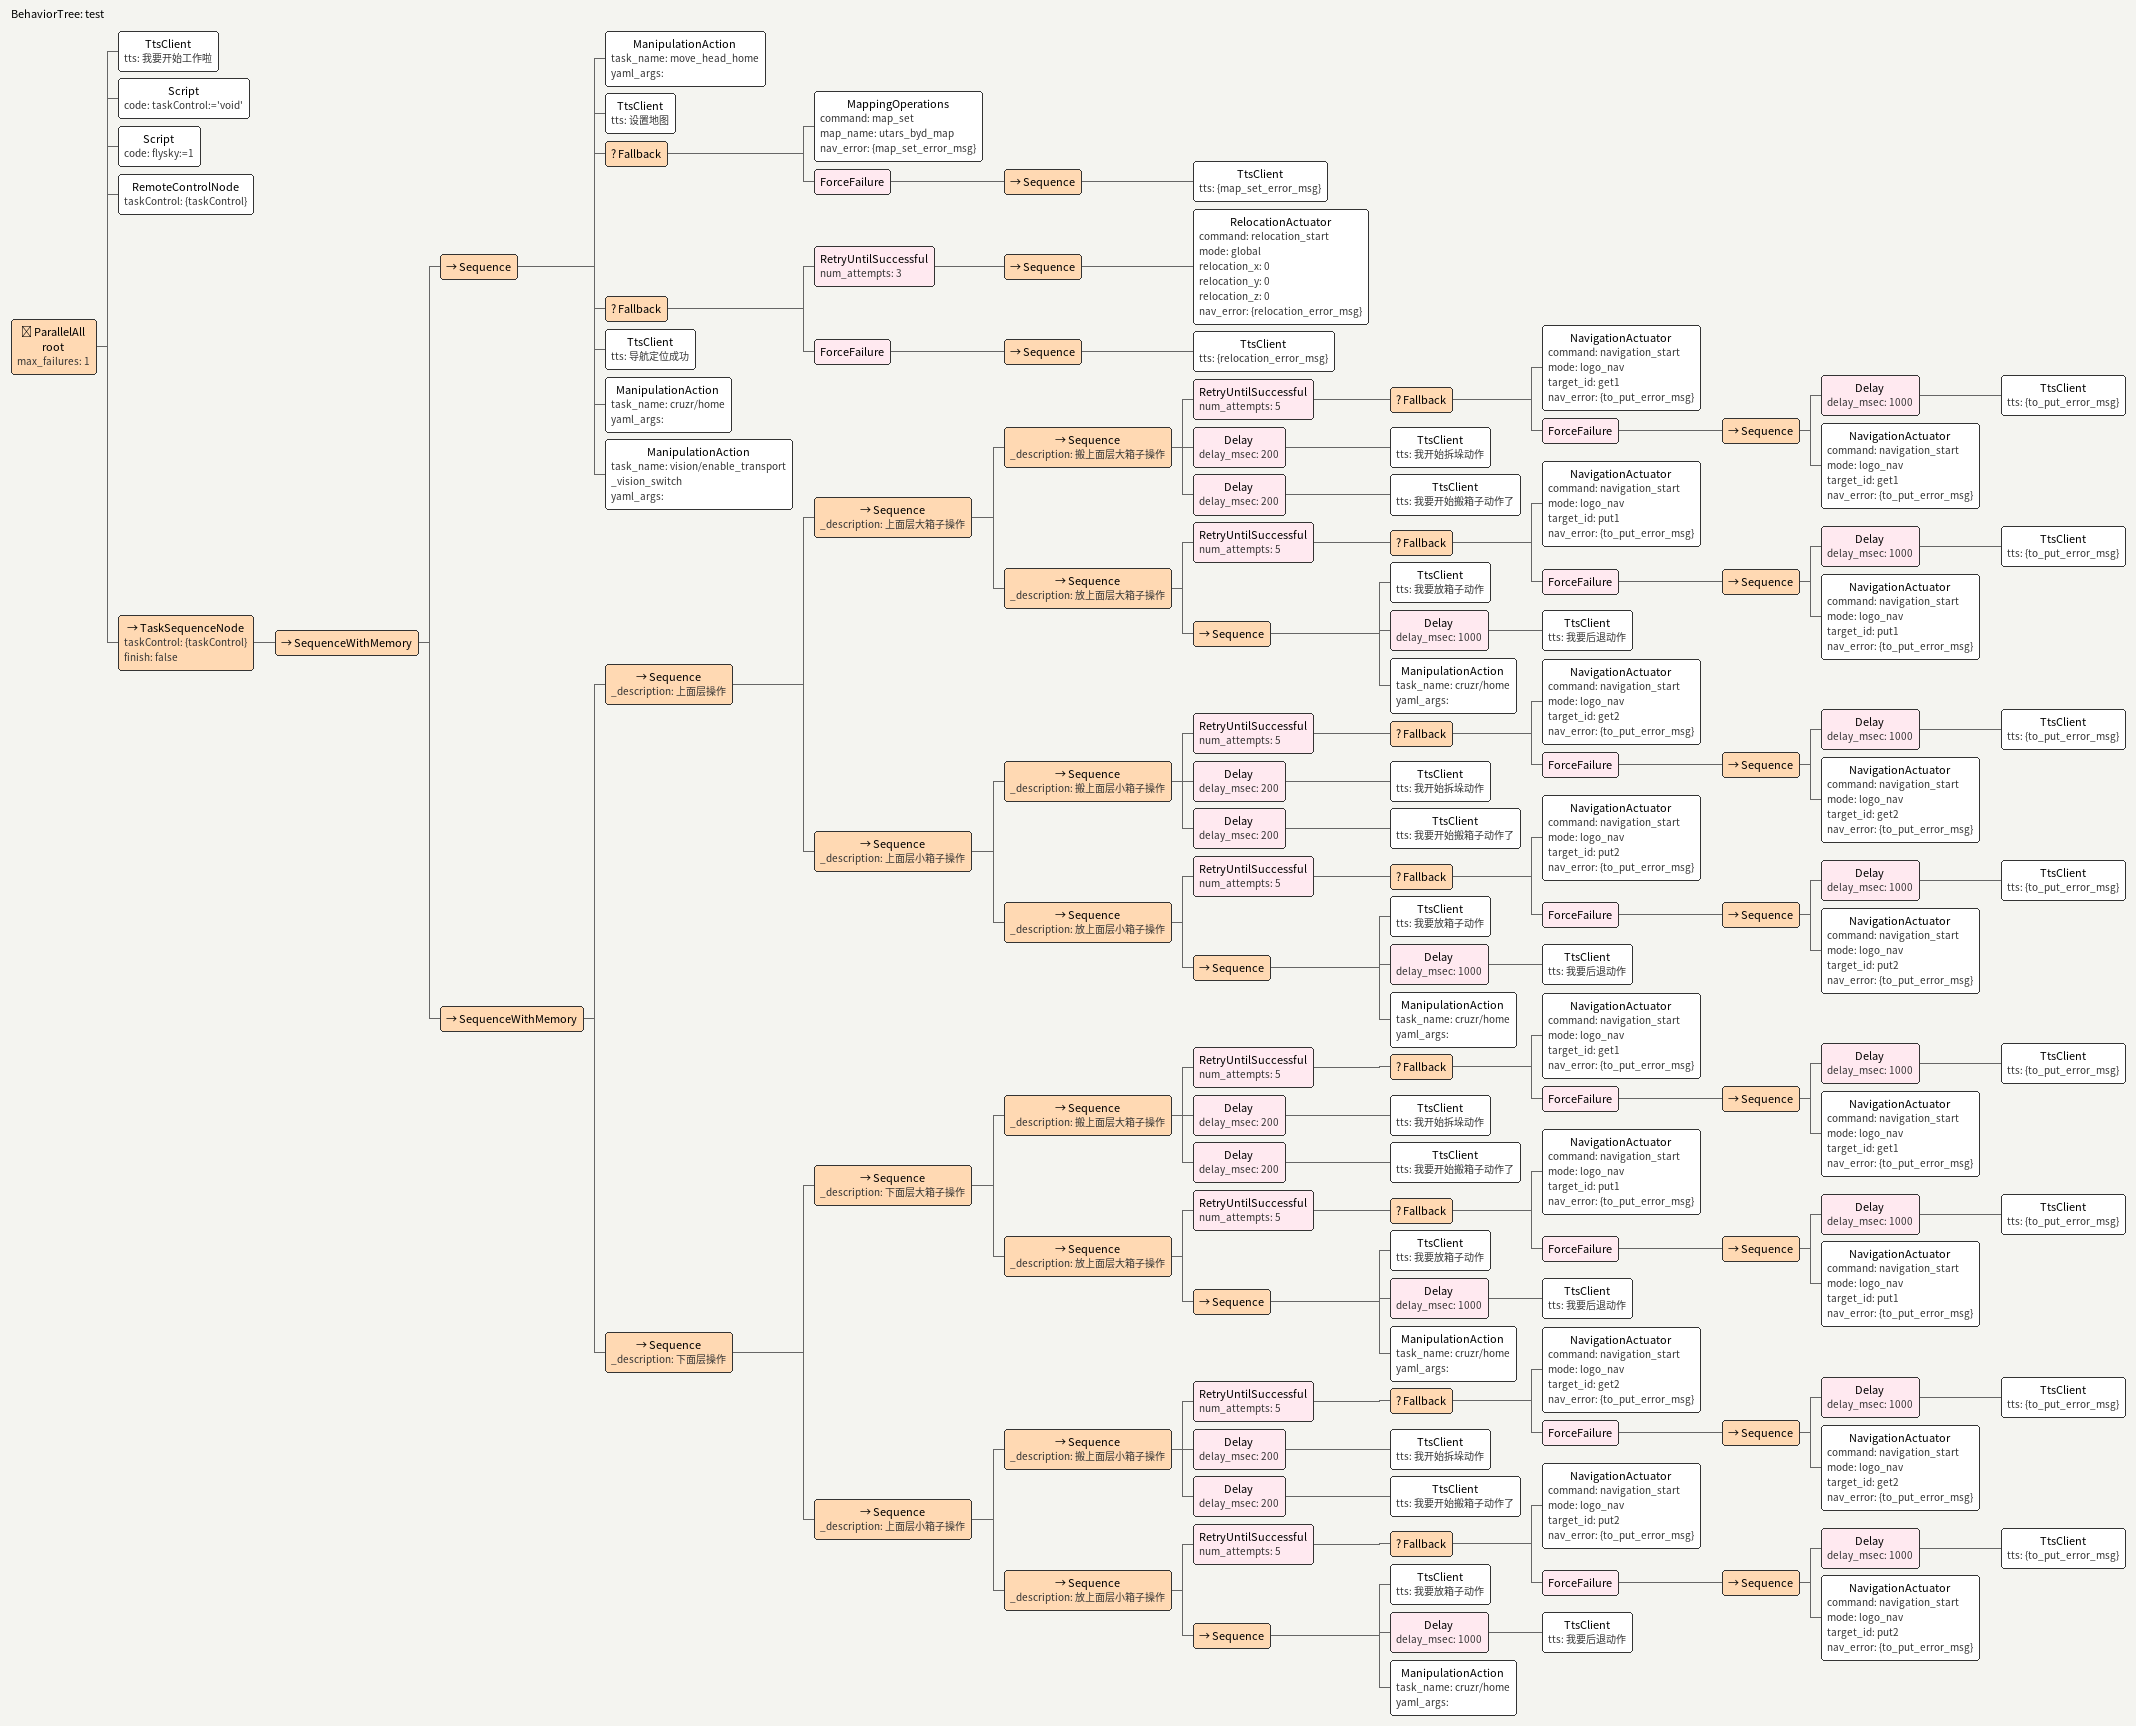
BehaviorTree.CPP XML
<?xml version="1.0" encoding="UTF-8"?>
<root BTCPP_format="4"
      main_tree_to_execute="test">
  <BehaviorTree ID="test">
    <ParallelAll name="root"
                 max_failures="1">
      <TtsClient tts="我要开始工作啦"/>
      <Script code=" taskControl:=&apos;void&apos;"/>
      <Script code=" flysky:=1"/>
      <RemoteControlNode taskControl="{taskControl}"/>
      <TaskSequenceNode taskControl="{taskControl}"
                        finish="false">
        <SequenceWithMemory>
          <Sequence>
            <ManipulationAction task_name="move_head_home"
                                yaml_args=""/>
            <TtsClient tts="设置地图"/>
            <Fallback>
              <MappingOperations command="map_set"
                                 map_name="utars_byd_map"
                                 nav_error="{map_set_error_msg}"/>
              <ForceFailure>
                <Sequence>
                  <TtsClient tts="{map_set_error_msg}"/>
                </Sequence>
              </ForceFailure>
            </Fallback>
            <Fallback>
              <RetryUntilSuccessful num_attempts="3">
                <Sequence>
                  <RelocationActuator command="relocation_start"
                                      mode="global"
                                      relocation_x="0"
                                      relocation_y="0"
                                      relocation_z="0"
                                      nav_error="{relocation_error_msg}"/>
                </Sequence>
              </RetryUntilSuccessful>
              <ForceFailure>
                <Sequence>
                  <TtsClient tts="{relocation_error_msg}"/>
                </Sequence>
              </ForceFailure>
            </Fallback>
            <TtsClient tts="导航定位成功"/>
            <ManipulationAction task_name="cruzr/home"
                                yaml_args=""/>
            <ManipulationAction task_name="vision/enable_transport_vision_switch"
                                yaml_args=""/>
          </Sequence>
          <SequenceWithMemory>
            <Sequence _description="上面层操作">
              <Sequence _description="上面层大箱子操作">
                <Sequence _description="搬上面层大箱子操作">
                  <RetryUntilSuccessful num_attempts="5">
                    <Fallback>
                      <NavigationActuator command="navigation_start"
                                          mode="logo_nav"
                                          target_id="get1"
                                          nav_error="{to_put_error_msg}"/>
                      <ForceFailure>
                        <Sequence>
                          <Delay delay_msec="1000">
                            <TtsClient tts="{to_put_error_msg}"/>
                          </Delay>
                          <NavigationActuator command="navigation_start"
                                              mode="logo_nav"
                                              target_id="get1"
                                              nav_error="{to_put_error_msg}"/>
                        </Sequence>
                      </ForceFailure>
                    </Fallback>
                  </RetryUntilSuccessful>
                  <Delay delay_msec="200">
                    <TtsClient tts="我开始拆垛动作"/>
                  </Delay>
                  <Delay delay_msec="200">
                    <TtsClient tts="我要开始搬箱子动作了"/>
                  </Delay>
                </Sequence>
                <Sequence _description="放上面层大箱子操作">
                  <RetryUntilSuccessful num_attempts="5">
                    <Fallback>
                      <NavigationActuator command="navigation_start"
                                          mode="logo_nav"
                                          target_id="put1"
                                          nav_error="{to_put_error_msg}"/>
                      <ForceFailure>
                        <Sequence>
                          <Delay delay_msec="1000">
                            <TtsClient tts="{to_put_error_msg}"/>
                          </Delay>
                          <NavigationActuator command="navigation_start"
                                              mode="logo_nav"
                                              target_id="put1"
                                              nav_error="{to_put_error_msg}"/>
                        </Sequence>
                      </ForceFailure>
                    </Fallback>
                  </RetryUntilSuccessful>
                  <Sequence>
                    <TtsClient tts="我要放箱子动作"/>
                    <Delay delay_msec="1000">
                      <TtsClient tts="我要后退动作"/>
                    </Delay>
                    <ManipulationAction task_name="cruzr/home"
                                        yaml_args=""/>
                  </Sequence>
                </Sequence>
              </Sequence>
              <Sequence _description="上面层小箱子操作">
                <Sequence _description="搬上面层小箱子操作">
                  <RetryUntilSuccessful num_attempts="5">
                    <Fallback>
                      <NavigationActuator command="navigation_start"
                                          mode="logo_nav"
                                          target_id="get2"
                                          nav_error="{to_put_error_msg}"/>
                      <ForceFailure>
                        <Sequence>
                          <Delay delay_msec="1000">
                            <TtsClient tts="{to_put_error_msg}"/>
                          </Delay>
                          <NavigationActuator command="navigation_start"
                                              mode="logo_nav"
                                              target_id="get2"
                                              nav_error="{to_put_error_msg}"/>
                        </Sequence>
                      </ForceFailure>
                    </Fallback>
                  </RetryUntilSuccessful>
                  <Delay delay_msec="200">
                    <TtsClient tts="我开始拆垛动作"/>
                  </Delay>
                  <Delay delay_msec="200">
                    <TtsClient tts="我要开始搬箱子动作了"/>
                  </Delay>
                </Sequence>
                <Sequence _description="放上面层小箱子操作">
                  <RetryUntilSuccessful num_attempts="5">
                    <Fallback>
                      <NavigationActuator command="navigation_start"
                                          mode="logo_nav"
                                          target_id="put2"
                                          nav_error="{to_put_error_msg}"/>
                      <ForceFailure>
                        <Sequence>
                          <Delay delay_msec="1000">
                            <TtsClient tts="{to_put_error_msg}"/>
                          </Delay>
                          <NavigationActuator command="navigation_start"
                                              mode="logo_nav"
                                              target_id="put2"
                                              nav_error="{to_put_error_msg}"/>
                        </Sequence>
                      </ForceFailure>
                    </Fallback>
                  </RetryUntilSuccessful>
                  <Sequence>
                    <TtsClient tts="我要放箱子动作"/>
                    <Delay delay_msec="1000">
                      <TtsClient tts="我要后退动作"/>
                    </Delay>
                    <ManipulationAction task_name="cruzr/home"
                                        yaml_args=""/>
                  </Sequence>
                </Sequence>
              </Sequence>
            </Sequence>
            <Sequence _description="下面层操作">
              <Sequence _description="下面层大箱子操作">
                <Sequence _description="搬上面层大箱子操作">
                  <RetryUntilSuccessful num_attempts="5">
                    <Fallback>
                      <NavigationActuator command="navigation_start"
                                          mode="logo_nav"
                                          target_id="get1"
                                          nav_error="{to_put_error_msg}"/>
                      <ForceFailure>
                        <Sequence>
                          <Delay delay_msec="1000">
                            <TtsClient tts="{to_put_error_msg}"/>
                          </Delay>
                          <NavigationActuator command="navigation_start"
                                              mode="logo_nav"
                                              target_id="get1"
                                              nav_error="{to_put_error_msg}"/>
                        </Sequence>
                      </ForceFailure>
                    </Fallback>
                  </RetryUntilSuccessful>
                  <Delay delay_msec="200">
                    <TtsClient tts="我开始拆垛动作"/>
                  </Delay>
                  <Delay delay_msec="200">
                    <TtsClient tts="我要开始搬箱子动作了"/>
                  </Delay>
                </Sequence>
                <Sequence _description="放上面层大箱子操作">
                  <RetryUntilSuccessful num_attempts="5">
                    <Fallback>
                      <NavigationActuator command="navigation_start"
                                          mode="logo_nav"
                                          target_id="put1"
                                          nav_error="{to_put_error_msg}"/>
                      <ForceFailure>
                        <Sequence>
                          <Delay delay_msec="1000">
                            <TtsClient tts="{to_put_error_msg}"/>
                          </Delay>
                          <NavigationActuator command="navigation_start"
                                              mode="logo_nav"
                                              target_id="put1"
                                              nav_error="{to_put_error_msg}"/>
                        </Sequence>
                      </ForceFailure>
                    </Fallback>
                  </RetryUntilSuccessful>
                  <Sequence>
                    <TtsClient tts="我要放箱子动作"/>
                    <Delay delay_msec="1000">
                      <TtsClient tts="我要后退动作"/>
                    </Delay>
                    <ManipulationAction task_name="cruzr/home"
                                        yaml_args=""/>
                  </Sequence>
                </Sequence>
              </Sequence>
              <Sequence _description="上面层小箱子操作">
                <Sequence _description="搬上面层小箱子操作">
                  <RetryUntilSuccessful num_attempts="5">
                    <Fallback>
                      <NavigationActuator command="navigation_start"
                                          mode="logo_nav"
                                          target_id="get2"
                                          nav_error="{to_put_error_msg}"/>
                      <ForceFailure>
                        <Sequence>
                          <Delay delay_msec="1000">
                            <TtsClient tts="{to_put_error_msg}"/>
                          </Delay>
                          <NavigationActuator command="navigation_start"
                                              mode="logo_nav"
                                              target_id="get2"
                                              nav_error="{to_put_error_msg}"/>
                        </Sequence>
                      </ForceFailure>
                    </Fallback>
                  </RetryUntilSuccessful>
                  <Delay delay_msec="200">
                    <TtsClient tts="我开始拆垛动作"/>
                  </Delay>
                  <Delay delay_msec="200">
                    <TtsClient tts="我要开始搬箱子动作了"/>
                  </Delay>
                </Sequence>
                <Sequence _description="放上面层小箱子操作">
                  <RetryUntilSuccessful num_attempts="5">
                    <Fallback>
                      <NavigationActuator command="navigation_start"
                                          mode="logo_nav"
                                          target_id="put2"
                                          nav_error="{to_put_error_msg}"/>
                      <ForceFailure>
                        <Sequence>
                          <Delay delay_msec="1000">
                            <TtsClient tts="{to_put_error_msg}"/>
                          </Delay>
                          <NavigationActuator command="navigation_start"
                                              mode="logo_nav"
                                              target_id="put2"
                                              nav_error="{to_put_error_msg}"/>
                        </Sequence>
                      </ForceFailure>
                    </Fallback>
                  </RetryUntilSuccessful>
                  <Sequence>
                    <TtsClient tts="我要放箱子动作"/>
                    <Delay delay_msec="1000">
                      <TtsClient tts="我要后退动作"/>
                    </Delay>
                    <ManipulationAction task_name="cruzr/home"
                                        yaml_args=""/>
                  </Sequence>
                </Sequence>
              </Sequence>
            </Sequence>
          </SequenceWithMemory>
        </SequenceWithMemory>
      </TaskSequenceNode>
    </ParallelAll>
  </BehaviorTree>

</root>
